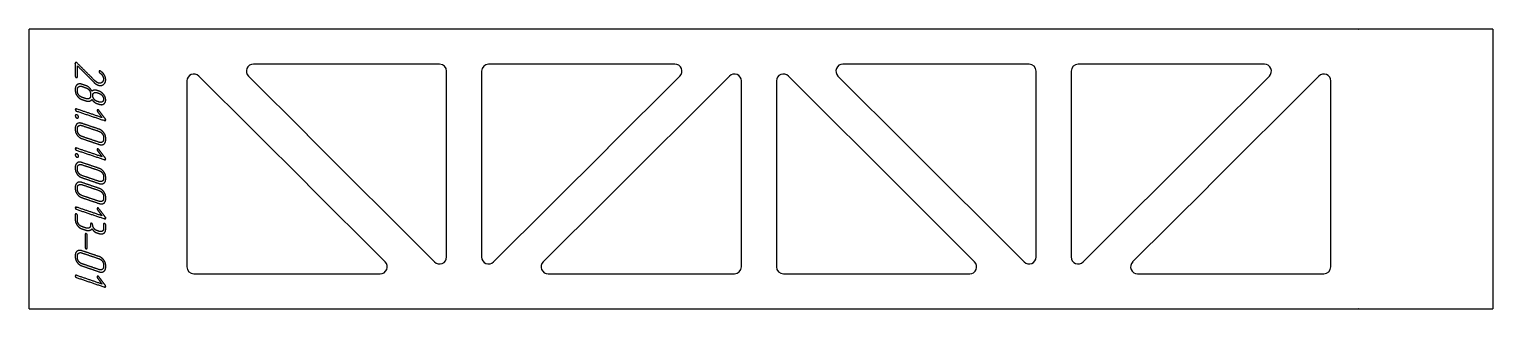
# Model space of a CAD drawing. Header units: millimetres. Extents: x 129 to 2218, y 115 to 515.
import ezdxf

# ---------------------------------------------------------------- set-up
doc = ezdxf.new("R2010")
doc.units = ezdxf.units.MM
doc.linetypes.add('K5LT_BASIC', pattern=[0])
doc.layers.add('Engraving', color=7, linetype='Continuous')

msp = doc.modelspace()

# ---------------------------------------------------------------- linework, layer by layer
at = {"color": 150, "linetype": 'K5LT_BASIC', "lineweight": 25, "true_color": 0x0080ff}
for p, q in [((311.4, 515.5), (128.8, 515.5)), ((128.8, 115.5), (128.8, 515.5)), ((311.4, 515.5), (311.5, 515.5)), ((525.7, 515.5), (311.5, 515.5)), ((525.7, 515.5), (525.9, 515.5)), ((740, 515.5), (525.9, 515.5)), ((740, 515.5), (740.2, 515.5)), ((954.4, 515.5), (740.2, 515.5)), ((954.4, 515.5), (954.6, 515.5)), ((1168.7, 515.5), (954.6, 515.5)), ((1168.7, 515.5), (1168.9, 515.5)), ((1383.1, 515.5), (1168.9, 515.5)), ((1383.1, 515.5), (1383.3, 515.5)), ((1597.4, 515.5), (1383.3, 515.5)), ((1597.4, 515.5), (1597.6, 515.5)), ((1811.8, 515.5), (1597.6, 515.5)), ((1811.8, 515.5), (1812, 515.5)), ((2026.1, 515.5), (1812, 515.5)), ((2026.1, 515.5), (2026.3, 515.5)), ((2217.7, 515.5), (2026.3, 515.5)), ((2217.7, 515.5), (2217.7, 115.5)), ((525.7, 465.5), (448.7, 465.5)), ((525.7, 465.5), (525.9, 465.5)), ((714.5, 465.5), (525.9, 465.5)), ((954.4, 465.5), (784.5, 465.5)), ((954.4, 465.5), (954.6, 465.5)), ((1050.4, 465.5), (954.6, 465.5)), ((1383.1, 465.5), (1290.1, 465.5)), ((1383.1, 465.5), (1383.3, 465.5)), ((1555.9, 465.5), (1383.3, 465.5)), ((1811.8, 465.5), (1625.9, 465.5)), ((1811.8, 465.5), (1812, 465.5)), ((1891.8, 465.5), (1812, 465.5)), ((353.8, 441.4), (353.8, 175.5)), ((525.7, 293.6), (370.9, 448.4)), ((441.6, 448.4), (525.7, 364.3)), ((724.5, 189.6), (724.5, 455.5)), ((774.5, 455.5), (774.5, 189.6)), ((1128.2, 448.4), (954.6, 274.9)), ((954.6, 345.6), (1057.4, 448.4)), ((1145.2, 175.5), (1145.2, 441.4)), ((1195.2, 441.4), (1195.2, 175.5)), ((1383.1, 277.6), (1212.3, 448.4)), ((1283, 448.4), (1383.1, 348.3)), ((1565.9, 189.6), (1565.9, 455.5)), ((1615.9, 455.5), (1615.9, 189.6)), ((1969.6, 448.4), (1812, 290.8)), ((1812, 361.5), (1898.9, 448.4)), ((1986.6, 175.5), (1986.6, 441.4)), ((525.9, 364.1), (525.7, 364.3)), ((525.9, 364.1), (707.4, 182.6)), ((1633, 182.6), (1811.8, 361.3)), ((1812, 361.5), (1811.8, 361.3)), ((791.6, 182.6), (954.4, 345.4)), ((954.6, 345.6), (954.4, 345.4)), ((1383.3, 348.1), (1383.1, 348.3)), ((1383.3, 348.1), (1548.9, 182.6)), ((525.7, 293.6), (525.9, 293.4)), ((636.7, 182.6), (525.9, 293.4)), ((954.4, 274.7), (862.3, 182.6)), ((954.4, 274.7), (954.6, 274.9)), ((1383.1, 277.6), (1383.3, 277.4)), ((1478.2, 182.6), (1383.3, 277.4)), ((1811.8, 290.6), (1703.7, 182.6)), ((1811.8, 290.6), (1812, 290.8)), ((363.8, 165.5), (525.7, 165.5)), ((525.9, 165.5), (525.7, 165.5)), ((525.9, 165.5), (629.7, 165.5)), ((869.4, 165.5), (954.4, 165.5)), ((954.6, 165.5), (954.4, 165.5)), ((954.6, 165.5), (1135.2, 165.5)), ((1205.2, 165.5), (1383.1, 165.5)), ((1383.3, 165.5), (1383.1, 165.5)), ((1383.3, 165.5), (1471.1, 165.5)), ((1710.8, 165.5), (1811.8, 165.5)), ((1812, 165.5), (1811.8, 165.5)), ((1812, 165.5), (1976.6, 165.5)), ((128.8, 115.5), (311.4, 115.5)), ((311.5, 115.5), (311.4, 115.5)), ((311.5, 115.5), (525.7, 115.5)), ((525.9, 115.5), (525.7, 115.5)), ((525.9, 115.5), (740, 115.5)), ((740.2, 115.5), (740, 115.5)), ((740.2, 115.5), (954.4, 115.5)), ((954.6, 115.5), (954.4, 115.5)), ((954.6, 115.5), (1168.7, 115.5)), ((1168.9, 115.5), (1168.7, 115.5)), ((1168.9, 115.5), (1383.1, 115.5)), ((1383.3, 115.5), (1383.1, 115.5)), ((1383.3, 115.5), (1597.4, 115.5)), ((1597.6, 115.5), (1597.4, 115.5)), ((1597.6, 115.5), (1811.8, 115.5)), ((1812, 115.5), (1811.8, 115.5)), ((1812, 115.5), (2026.1, 115.5)), ((2026.3, 115.5), (2026.1, 115.5)), ((2026.3, 115.5), (2217.7, 115.5))]:
    msp.add_line(p, q, dxfattribs=at)
for centre, start, end in [((448.7, 455.5), 90, 225), ((714.5, 455.5), 0, 90), ((784.5, 455.5), 90, 180), ((1050.4, 455.5), 315, 90), ((1290.1, 455.5), 90, 225), ((1555.9, 455.5), 0, 90), ((1625.9, 455.5), 90, 180), ((1891.8, 455.5), 315, 90), ((363.8, 441.4), 45, 180), ((1135.2, 441.4), 0, 135), ((1205.2, 441.4), 45, 180), ((1976.6, 441.4), 0, 135), ((714.5, 189.6), 225, 0), ((784.5, 189.6), 180, 315), ((1555.9, 189.6), 225, 0), ((1625.9, 189.6), 180, 315), ((363.8, 175.5), 180, 270), ((629.7, 175.5), 270, 45), ((869.4, 175.5), 135, 270), ((1135.2, 175.5), 270, 0), ((1205.2, 175.5), 180, 270), ((1471.1, 175.5), 270, 45), ((1710.8, 175.5), 135, 270), ((1976.6, 175.5), 270, 0)]:
    msp.add_arc(centre, 10, start, end, dxfattribs=at)
at = {"layer": 'Engraving', "color": 150, "linetype": 'K5LT_BASIC', "lineweight": 25, "true_color": 0x0080ff}
for points, knots in [([(194.5, 448.4), (194.5, 457.7), (194.5, 466.9), (194.5, 467.5), (195, 467.8), (195.5, 468.1), (196.2, 467.9), (196.6, 467.7), (196.9, 467.4), (209.8, 454.5), (222.7, 441.6), (223.3, 441.1), (223.9, 440.6), (224.4, 440.2), (224.9, 439.7), (226.1, 439), (227.2, 438.6), (230.4, 437.5), (232.5, 439.3), (233.5, 440.1), (234.1, 441.4), (234.7, 442.7), (234.7, 444.3), (234.7, 446.4), (233.5, 448.7), (232.4, 450.9), (229.5, 453), (229, 453.4), (228.8, 453.8), (228.6, 454.2), (228.5, 454.8), (228.5, 455.4), (228.9, 455.8), (229.3, 456.1), (230, 455.9), (230.3, 455.7), (230.5, 455.6), (234.3, 453), (236.2, 449.6), (237.9, 446.6), (237.9, 443.4), (237.9, 438.9), (234.9, 436.5), (231.7, 433.9), (227.2, 435.4), (225.7, 435.9), (224.3, 436.9), (222.8, 437.8), (220.9, 439.6), (209.3, 451.3), (197.6, 463), (197.6, 455.1), (197.6, 447.3), (197.6, 446.8), (197.1, 446.4), (196.6, 446.1), (196, 446.3), (195.5, 446.5), (195, 447.1), (194.5, 447.6), (194.5, 448.4)], [0, 0, 0, 3.048331, 3.048331, 3.226781, 3.226781, 3.425728, 3.425728, 3.57171, 3.57171, 9.561466, 9.561466, 9.825941, 9.825941, 10.0508, 10.0508, 10.473835, 10.473835, 11.397021, 11.397021, 11.83403, 11.83403, 12.319253, 12.319253, 13.074452, 13.074452, 14.062956, 14.062956, 14.240822, 14.240822, 14.406187, 14.406187, 14.589217, 14.589217, 14.779218, 14.779218, 14.881898, 14.881898, 16.248483, 16.248483, 17.325467, 17.325467, 18.610106, 18.610106, 19.936505, 19.936505, 20.484047, 20.484047, 21.197004, 21.197004, 26.622581, 26.622581, 29.191743, 29.191743, 29.366288, 29.366288, 29.547608, 29.547608, 29.763647, 29.763647, 30, 30, 30]), ([(203.8, 415), (199.9, 416.4), (197.2, 420), (194.5, 423.6), (194.5, 427.5), (194.5, 429.1), (194.5, 430.6), (194.5, 434.2), (197.2, 436.1), (199.9, 438.1), (203.8, 436.7), (206.9, 435.7), (210, 434.6), (212.4, 433.8), (214.6, 431.8), (216.7, 429.7), (218.2, 426.8), (219.6, 428), (221.4, 428.3), (223.3, 428.6), (225.5, 427.8), (227.1, 427.3), (228.7, 426.7), (232.2, 425.5), (235.2, 421.8), (236.6, 420), (237.3, 418.1), (237.5, 417.2), (237.8, 416.3), (237.8, 415.8), (237.9, 415.3), (237.9, 414.8), (237.9, 414.3), (237.9, 410.5), (235.2, 408.6), (233.9, 407.7), (232.2, 407.5), (231.4, 407.6), (230.6, 407.6), (230.1, 407.7), (229.6, 407.8), (229.1, 408), (228.6, 408.1), (227.1, 408.7), (225.5, 409.2), (223.2, 410), (221.5, 411.4), (219.7, 412.9), (218.2, 415.1), (217.2, 413.4), (214.9, 412.7), (212.6, 412), (210, 412.9), (206.9, 414), (203.8, 415)], [0, 0, 0, 1.873706, 1.873706, 3.692859, 3.692859, 4.386893, 4.386893, 5.818737, 5.818737, 7.36552, 7.36552, 8.831125, 8.831125, 10.043622, 10.043622, 11.431647, 11.431647, 12.222167, 12.222167, 13.148996, 13.148996, 13.899042, 13.899042, 15.761207, 15.761207, 16.706563, 16.706563, 17.123225, 17.123225, 17.359874, 17.359874, 17.575078, 17.575078, 19.054076, 19.054076, 19.769657, 19.769657, 20.138044, 20.138044, 20.363687, 20.363687, 20.590843, 20.590843, 21.33852, 21.33852, 22.370997, 22.370997, 23.469185, 23.469185, 24.415621, 24.415621, 25.534132, 25.534132, 27, 27, 27]), ([(203.8, 418.1), (206.9, 417.1), (210, 416), (212.6, 415.2), (214.4, 416.3), (216.2, 417.5), (216.2, 420.1), (216.2, 421.7), (216.2, 423.2), (216.2, 425.8), (214.4, 428.2), (212.6, 430.7), (210, 431.5), (206.9, 432.6), (203.8, 433.7), (201.3, 434.5), (199.4, 433.3), (197.6, 432), (197.6, 429.6), (197.6, 428), (197.6, 426.4), (197.6, 423.8), (199.4, 421.4), (201.2, 419), (203.8, 418.1)], [0, 0, 0, 1.328818, 1.328818, 2.253657, 2.253657, 3.148646, 3.148646, 3.777855, 3.777855, 4.87734, 4.87734, 6.009357, 6.009357, 7.338175, 7.338175, 8.260491, 8.260491, 9.137026, 9.137026, 9.766235, 9.766235, 10.866668, 10.866668, 12, 12, 12]), ([(225.5, 412.3), (227.1, 411.8), (228.6, 411.2), (231.2, 410.4), (233, 411.6), (234.8, 412.7), (234.8, 415.3), (234.8, 417.9), (233, 420.3), (231.2, 422.8), (228.6, 423.7), (227.1, 424.2), (225.5, 424.7), (222.9, 425.6), (221.1, 424.4), (219.3, 423.2), (219.3, 420.7), (219.3, 418.1), (221.1, 415.7), (222.8, 413.2), (225.5, 412.3)], [0, 0, 0, 0.71811, 0.71811, 1.696332, 1.696332, 2.63427, 2.63427, 3.797963, 3.797963, 5.000573, 5.000573, 5.718683, 5.718683, 6.696905, 6.696905, 7.634843, 7.634843, 8.789169, 8.789169, 10, 10, 10]), ([(196, 398.4), (195.3, 398.6), (194.9, 399.2), (194.5, 399.8), (194.5, 400.5), (194.5, 400.7), (194.9, 401.4), (195.2, 401.8), (196, 401.5), (214.3, 395.3), (232.6, 389), (229.3, 393.5), (226, 398), (225.5, 398.6), (225.5, 399.2), (225.5, 399.8), (226, 400.1), (226.4, 400.4), (227.1, 400.2), (227.3, 400.1), (228.1, 399.4), (232.8, 393.2), (237.5, 386.9), (237.9, 386.4), (237.9, 385.7), (237.9, 385.1), (237.5, 384.8), (237.1, 384.4), (236.4, 384.7), (216.2, 391.5), (196, 398.4)], [0, 0, 0, 0.181202, 0.181202, 0.343512, 0.343512, 0.47124, 0.47124, 0.624084, 0.624084, 5.394528, 5.394528, 6.768164, 6.768164, 6.931453, 6.931453, 7.069163, 7.069163, 7.213108, 7.213108, 7.37938, 7.37938, 9.300644, 9.300644, 9.461482, 9.461482, 9.595383, 9.595383, 9.738401, 9.738401, 15, 15, 15]), ([(199.1, 389.9), (199.1, 389.1), (198.4, 388.6), (197.7, 388.1), (196.8, 388.4), (196, 388.7), (195.2, 389.5), (194.5, 390.4), (194.5, 391.5), (194.5, 392.6), (195.1, 393), (195.9, 393.4), (196.8, 393), (197.3, 392.9), (198.2, 392), (199.1, 391.1), (199.1, 389.9)], [0, 0, 0, 0.85584, 0.85584, 1.745739, 1.745739, 2.805946, 2.805946, 3.965047, 3.965047, 4.877029, 4.877029, 5.801812, 5.801812, 6.767729, 6.767729, 8, 8, 8]), ([(203.8, 359), (200, 360.3), (197.2, 364), (194.5, 367.7), (194.5, 371.5), (194.5, 373.1), (194.5, 374.6), (194.5, 378.2), (197.2, 380.2), (199.9, 382.1), (203.8, 380.8), (216.2, 376.6), (228.6, 372.4), (232.3, 371.1), (235.1, 367.4), (237.9, 363.8), (237.9, 359.9), (237.9, 358.3), (237.9, 356.8), (237.9, 353), (235.2, 351.1), (232.5, 349.3), (228.6, 350.6), (216.2, 354.8), (203.8, 359)], [0, 0, 0, 0.846747, 0.846747, 1.674986, 1.674986, 1.989597, 1.989597, 2.638637, 2.638637, 3.339653, 3.339653, 5.996447, 5.996447, 6.835947, 6.835947, 7.667931, 7.667931, 7.982542, 7.982542, 8.646821, 8.646821, 9.343206, 9.343206, 12, 12, 12]), ([(203.8, 362.1), (216.2, 357.9), (228.6, 353.7), (231.2, 352.8), (233, 354), (234.8, 355.3), (234.8, 357.8), (234.8, 359.4), (234.8, 360.9), (234.8, 363.5), (233, 365.9), (231.2, 368.4), (228.6, 369.3), (216.2, 373.5), (203.8, 377.7), (201.3, 378.5), (199.4, 377.3), (197.6, 376), (197.6, 373.6), (197.6, 372), (197.6, 370.5), (197.6, 368), (199.4, 365.5), (201.1, 363), (203.8, 362.1)], [0, 0, 0, 3.193107, 3.193107, 3.747956, 3.747956, 4.283825, 4.283825, 4.662133, 4.662133, 5.322911, 5.322911, 6.003062, 6.003062, 9.196169, 9.196169, 9.750293, 9.750293, 10.277113, 10.277113, 10.655421, 10.655421, 11.309881, 11.309881, 12, 12, 12]), ([(196, 342.4), (195.3, 342.7), (194.9, 343.3), (194.5, 343.8), (194.5, 344.5), (194.5, 344.8), (194.9, 345.5), (195.2, 345.8), (196, 345.5), (214.3, 339.3), (232.6, 333.1), (229.3, 337.5), (226, 342), (225.5, 342.6), (225.5, 343.2), (225.5, 343.9), (226, 344.2), (226.4, 344.5), (227.1, 344.3), (227.3, 344.2), (228.1, 343.4), (232.8, 337.2), (237.5, 331), (237.9, 330.4), (237.9, 329.8), (237.9, 329.2), (237.5, 328.8), (237.1, 328.5), (236.4, 328.7), (216.2, 335.6), (196, 342.4)], [0, 0, 0, 0.181202, 0.181202, 0.343512, 0.343512, 0.47124, 0.47124, 0.624084, 0.624084, 5.394528, 5.394528, 6.768164, 6.768164, 6.931453, 6.931453, 7.069163, 7.069163, 7.213108, 7.213108, 7.37938, 7.37938, 9.300644, 9.300644, 9.461482, 9.461482, 9.595383, 9.595383, 9.738401, 9.738401, 15, 15, 15]), ([(199.1, 334), (199.1, 333.1), (198.4, 332.6), (197.7, 332.1), (196.8, 332.4), (196, 332.7), (195.2, 333.6), (194.5, 334.4), (194.5, 335.5), (194.5, 336.6), (195.1, 337), (195.9, 337.4), (196.8, 337.1), (197.3, 336.9), (198.2, 336), (199.1, 335.1), (199.1, 334)], [0, 0, 0, 0.85584, 0.85584, 1.745739, 1.745739, 2.805946, 2.805946, 3.965047, 3.965047, 4.877029, 4.877029, 5.801812, 5.801812, 6.767729, 6.767729, 8, 8, 8]), ([(203.8, 303.1), (200, 304.4), (197.2, 308), (194.5, 311.7), (194.5, 315.6), (194.5, 317.1), (194.5, 318.7), (194.5, 322.2), (197.2, 324.2), (199.9, 326.2), (203.8, 324.8), (216.2, 320.6), (228.6, 316.4), (232.3, 315.1), (235.1, 311.5), (237.9, 307.8), (237.9, 303.9), (237.9, 302.4), (237.9, 300.8), (237.9, 297), (235.2, 295.2), (232.5, 293.3), (228.6, 294.6), (216.2, 298.9), (203.8, 303.1)], [0, 0, 0, 0.846747, 0.846747, 1.674986, 1.674986, 1.989597, 1.989597, 2.638637, 2.638637, 3.339653, 3.339653, 5.996447, 5.996447, 6.835947, 6.835947, 7.667931, 7.667931, 7.982542, 7.982542, 8.646821, 8.646821, 9.343206, 9.343206, 12, 12, 12]), ([(203.8, 306.2), (216.2, 302), (228.6, 297.7), (231.2, 296.9), (233, 298.1), (234.8, 299.3), (234.8, 301.9), (234.8, 303.4), (234.8, 305), (234.8, 307.6), (233, 310), (231.2, 312.4), (228.6, 313.3), (216.2, 317.5), (203.8, 321.7), (201.3, 322.6), (199.4, 321.3), (197.6, 320.1), (197.6, 317.6), (197.6, 316.1), (197.6, 314.5), (197.6, 312), (199.4, 309.5), (201.1, 307.1), (203.8, 306.2)], [0, 0, 0, 3.193107, 3.193107, 3.747956, 3.747956, 4.283825, 4.283825, 4.662133, 4.662133, 5.322911, 5.322911, 6.003062, 6.003062, 9.196169, 9.196169, 9.750293, 9.750293, 10.277113, 10.277113, 10.655421, 10.655421, 11.309881, 11.309881, 12, 12, 12]), ([(203.8, 274.5), (200, 275.8), (197.2, 279.5), (194.5, 283.1), (194.5, 287), (194.5, 288.6), (194.5, 290.1), (194.5, 293.7), (197.2, 295.6), (199.9, 297.6), (203.8, 296.3), (216.2, 292), (228.6, 287.8), (232.3, 286.6), (235.1, 282.9), (237.9, 279.3), (237.9, 275.4), (237.9, 273.8), (237.9, 272.2), (237.9, 268.4), (235.2, 266.6), (232.5, 264.8), (228.6, 266.1), (216.2, 270.3), (203.8, 274.5)], [0, 0, 0, 0.846747, 0.846747, 1.674986, 1.674986, 1.989597, 1.989597, 2.638637, 2.638637, 3.339653, 3.339653, 5.996447, 5.996447, 6.835947, 6.835947, 7.667931, 7.667931, 7.982542, 7.982542, 8.646821, 8.646821, 9.343206, 9.343206, 12, 12, 12]), ([(203.8, 277.6), (216.2, 273.4), (228.6, 269.2), (231.2, 268.3), (233, 269.5), (234.8, 270.7), (234.8, 273.3), (234.8, 274.9), (234.8, 276.4), (234.8, 279), (233, 281.4), (231.2, 283.8), (228.6, 284.7), (216.2, 288.9), (203.8, 293.2), (201.3, 294), (199.4, 292.8), (197.6, 291.5), (197.6, 289.1), (197.6, 287.5), (197.6, 286), (197.6, 283.4), (199.4, 281), (201.1, 278.5), (203.8, 277.6)], [0, 0, 0, 3.193107, 3.193107, 3.747956, 3.747956, 4.283825, 4.283825, 4.662133, 4.662133, 5.322911, 5.322911, 6.003062, 6.003062, 9.196169, 9.196169, 9.750293, 9.750293, 10.277113, 10.277113, 10.655421, 10.655421, 11.309881, 11.309881, 12, 12, 12]), ([(196, 257.9), (195.3, 258.1), (194.9, 258.7), (194.5, 259.3), (194.5, 260), (194.5, 260.2), (194.9, 260.9), (195.2, 261.3), (196, 261), (214.3, 254.8), (232.6, 248.6), (229.3, 253), (226, 257.5), (225.5, 258.1), (225.5, 258.7), (225.5, 259.3), (226, 259.6), (226.4, 259.9), (227.1, 259.7), (227.3, 259.6), (228.1, 258.9), (232.8, 252.7), (237.5, 246.4), (237.9, 245.9), (237.9, 245.2), (237.9, 244.6), (237.5, 244.3), (237.1, 243.9), (236.4, 244.2), (216.2, 251), (196, 257.9)], [0, 0, 0, 0.181202, 0.181202, 0.343512, 0.343512, 0.47124, 0.47124, 0.624084, 0.624084, 5.394528, 5.394528, 6.768164, 6.768164, 6.931453, 6.931453, 7.069163, 7.069163, 7.213108, 7.213108, 7.37938, 7.37938, 9.300644, 9.300644, 9.461482, 9.461482, 9.595383, 9.595383, 9.738401, 9.738401, 15, 15, 15]), ([(218.2, 230.1), (217.2, 228.3), (214.9, 227.7), (212.6, 227), (210, 227.9), (206.9, 229), (203.8, 230), (199.9, 231.3), (197.2, 235), (194.5, 238.6), (194.5, 242.5), (194.5, 246.4), (194.5, 250.2), (194.5, 251), (194.9, 251.2), (195.4, 251.5), (196, 251.3), (196.4, 251.1), (197, 250.6), (197.6, 250), (197.6, 249.2), (197.6, 245.3), (197.6, 241.4), (197.6, 238.8), (199.4, 236.4), (201.2, 234), (203.8, 233.1), (206.9, 232.1), (210, 231), (212.6, 230.1), (214.4, 231.3), (216.2, 232.5), (216.2, 235.1), (216.2, 235.9), (216.2, 236.7), (216.2, 237.4), (216.6, 237.7), (217.1, 237.9), (217.7, 237.7), (218.1, 237.6), (218.7, 237), (219.3, 236.4), (219.3, 235.6), (219.3, 233), (221.1, 230.6), (222.9, 228.2), (225.5, 227.3), (227.1, 226.8), (228.6, 226.2), (231.2, 225.4), (233, 226.5), (234.8, 227.7), (234.8, 230.3), (234.8, 233.4), (234.8, 236.5), (234.8, 237.2), (235.2, 237.5), (235.7, 237.8), (236.4, 237.6), (236.7, 237.4), (237.3, 236.9), (237.9, 236.3), (237.9, 235.5), (237.9, 232.4), (237.9, 229.3), (237.9, 225.4), (235.2, 223.6), (232.5, 221.8), (228.6, 223.1), (227.1, 223.7), (225.5, 224.2), (225, 224.4), (224.5, 224.5), (224.2, 224.6), (223.9, 224.7), (223.5, 224.9), (223.2, 225.1), (222.4, 225.5), (221.5, 226.4), (219.8, 227.8), (218.2, 230.1)], [0, 0, 0, 1.106105, 1.106105, 2.41327, 2.41327, 4.126308, 4.126308, 6.316228, 6.316228, 8.442997, 8.442997, 10.471334, 10.471334, 10.769057, 10.769057, 11.068266, 11.068266, 11.379113, 11.379113, 11.781535, 11.781535, 13.810682, 13.810682, 15.229978, 15.229978, 16.691706, 16.691706, 18.405564, 18.405564, 19.598594, 19.598594, 20.75482, 20.75482, 21.161396, 21.161396, 21.459423, 21.459423, 21.758674, 21.758674, 22.069489, 22.069489, 22.472132, 22.472132, 23.894863, 23.894863, 25.358101, 25.358101, 26.215183, 26.215183, 27.408865, 27.408865, 28.566303, 28.566303, 30.186443, 30.186443, 30.483884, 30.483884, 30.783067, 30.783067, 31.093812, 31.093812, 31.495791, 31.495791, 33.115931, 33.115931, 34.840605, 34.840605, 36.638147, 36.638147, 37.494922, 37.494922, 37.77771, 37.77771, 37.949004, 37.949004, 38.142213, 38.142213, 38.713526, 38.713526, 40, 40, 40]), ([(208.5, 203.4), (208.5, 212.7), (208.5, 222), (208.5, 222.7), (208.9, 223), (209.4, 223.3), (210, 223.1), (210.3, 222.9), (211, 222.3), (211.6, 221.8), (211.6, 221), (211.6, 211.7), (211.6, 202.4), (211.6, 201.8), (211.1, 201.5), (210.6, 201.2), (210, 201.4), (209.5, 201.5), (209, 202.1), (208.5, 202.7), (208.5, 203.4)], [0, 0, 0, 3.947145, 3.947145, 4.188579, 4.188579, 4.431324, 4.431324, 4.683469, 4.683469, 5.009769, 5.009769, 8.956914, 8.956914, 9.182171, 9.182171, 9.41617, 9.41617, 9.694977, 9.694977, 10, 10, 10]), ([(203.8, 176.9), (200, 178.2), (197.2, 181.8), (194.5, 185.5), (194.5, 189.4), (194.5, 190.9), (194.5, 192.5), (194.5, 196), (197.2, 198), (199.9, 199.9), (203.8, 198.6), (216.2, 194.4), (228.6, 190.2), (232.3, 188.9), (235.1, 185.3), (237.9, 181.6), (237.9, 177.7), (237.9, 176.2), (237.9, 174.6), (237.9, 170.8), (235.2, 169), (232.5, 167.1), (228.6, 168.4), (216.2, 172.7), (203.8, 176.9)], [0, 0, 0, 0.846747, 0.846747, 1.674986, 1.674986, 1.989597, 1.989597, 2.638637, 2.638637, 3.339653, 3.339653, 5.996447, 5.996447, 6.835947, 6.835947, 7.667931, 7.667931, 7.982542, 7.982542, 8.646821, 8.646821, 9.343206, 9.343206, 12, 12, 12]), ([(203.8, 180), (216.2, 175.8), (228.6, 171.5), (231.2, 170.7), (233, 171.9), (234.8, 173.1), (234.8, 175.7), (234.8, 177.2), (234.8, 178.8), (234.8, 181.4), (233, 183.8), (231.2, 186.2), (228.6, 187.1), (216.2, 191.3), (203.8, 195.5), (201.3, 196.4), (199.4, 195.1), (197.6, 193.9), (197.6, 191.4), (197.6, 189.9), (197.6, 188.3), (197.6, 185.8), (199.4, 183.3), (201.1, 180.9), (203.8, 180)], [0, 0, 0, 3.193107, 3.193107, 3.747956, 3.747956, 4.283825, 4.283825, 4.662133, 4.662133, 5.322911, 5.322911, 6.003062, 6.003062, 9.196169, 9.196169, 9.750293, 9.750293, 10.277113, 10.277113, 10.655421, 10.655421, 11.309881, 11.309881, 12, 12, 12]), ([(196, 160.3), (195.3, 160.5), (194.9, 161.1), (194.5, 161.7), (194.5, 162.3), (194.5, 162.6), (194.9, 163.3), (195.2, 163.6), (196, 163.4), (214.3, 157.1), (232.6, 150.9), (229.3, 155.4), (226, 159.8), (225.5, 160.5), (225.5, 161), (225.5, 161.7), (226, 162), (226.4, 162.3), (227.1, 162.1), (227.3, 162), (228.1, 161.3), (232.8, 155), (237.5, 148.8), (237.9, 148.2), (237.9, 147.6), (237.9, 147), (237.5, 146.7), (237.1, 146.3), (236.4, 146.5), (216.2, 153.4), (196, 160.3)], [0, 0, 0, 0.181202, 0.181202, 0.343512, 0.343512, 0.47124, 0.47124, 0.624084, 0.624084, 5.394528, 5.394528, 6.768164, 6.768164, 6.931453, 6.931453, 7.069163, 7.069163, 7.213108, 7.213108, 7.37938, 7.37938, 9.300644, 9.300644, 9.461482, 9.461482, 9.595383, 9.595383, 9.738401, 9.738401, 15, 15, 15])]:
    msp.add_open_spline(points, degree=2, knots=knots, dxfattribs=at)

doc.saveas('drawing.dxf')
